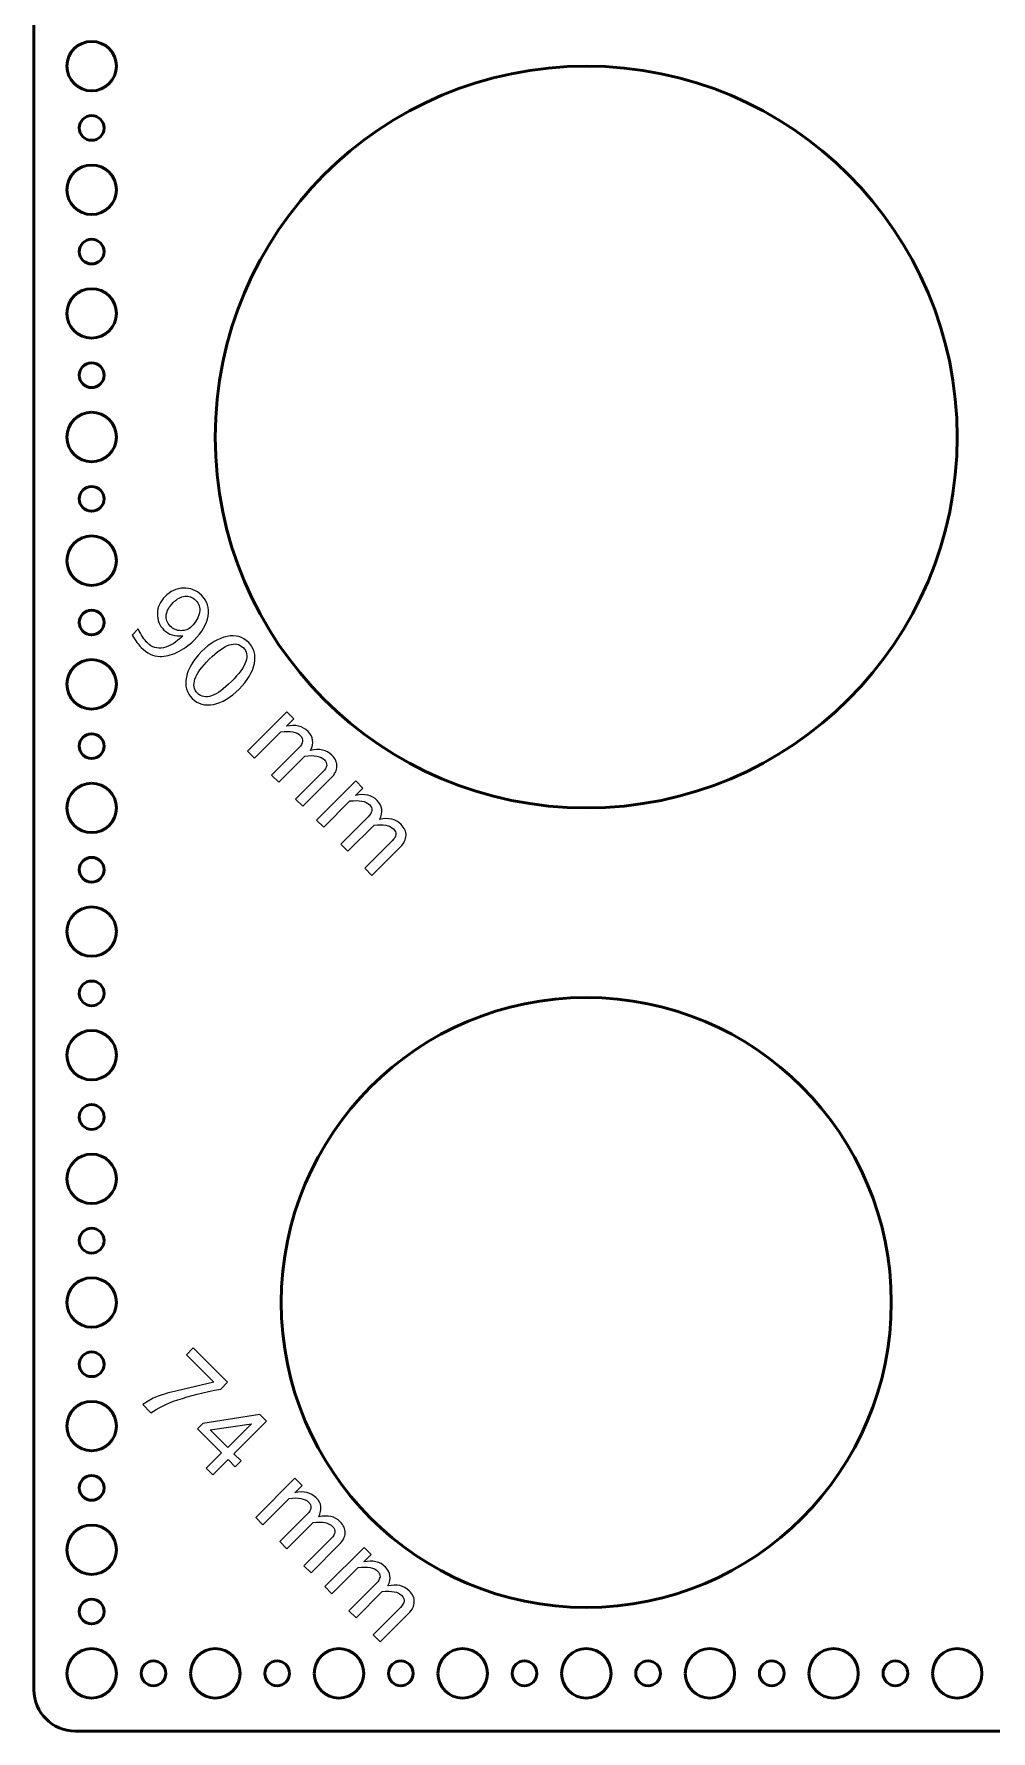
# Model space of a CAD drawing. Header units: centimetres. Extents: x -17.2 to 17.2, y -17.9 to 17.9.
# Drawn here: x -17.2 to -5.59, y -17.95 to 2.64 of the extents above; entities that cross this region are included whole.
import ezdxf

# ---------------------------------------------------------------- set-up
doc = ezdxf.new("R2010")
doc.units = ezdxf.units.CM
doc.header["$MEASUREMENT"] = 0
doc.layers.add('Layer 1', color=7, linetype='Continuous')

msp = doc.modelspace()

# ---------------------------------------------------------------- linework, layer by layer
at = {"layer": 'Layer 1', "lineweight": 53}
for centre, major_axis in [((-16.49999, 2.24999), (0, 0.30001)), ((-10.5, -2.25), (0, 4.5)), ((-16.5, 1.5), (0, 0.15)), ((-16.49999, 0.74999), (0, 0.30001)), ((-16.5, 0), (0, 0.15)), ((-16.49999, -0.75001), (0, 0.30001)), ((-16.5, -1.5), (0, 0.15)), ((-16.49999, -2.25001), (0, 0.30001)), ((-16.5, -3), (0, 0.15)), ((-16.49999, -3.75001), (0, 0.30001)), ((-16.5, -4.5), (0, 0.15)), ((-16.49999, -5.25001), (0, 0.30001)), ((-16.5, -6), (0, 0.15)), ((-16.49999, -6.75001), (0, 0.30001)), ((-16.5, -7.5), (0, 0.15)), ((-16.49999, -8.25001), (0, 0.30001)), ((-16.5, -9), (0, 0.15)), ((-10.5, -12.75), (0, 3.7)), ((-16.49999, -9.75001), (0, 0.30001)), ((-16.5, -10.5), (0, 0.15)), ((-16.49999, -11.25001), (0, 0.30001)), ((-16.5, -12), (0, 0.15)), ((-16.49999, -12.75001), (0, 0.30001)), ((-16.5, -13.5), (0, 0.15)), ((-16.49999, -14.25001), (0, 0.30001)), ((-16.5, -15), (0, 0.15)), ((-16.49999, -15.75001), (0, 0.30001)), ((-16.5, -16.5), (0, 0.15)), ((-16.49999, -17.25001), (0, 0.30001))]:
    msp.add_ellipse(centre, major_axis=major_axis, ratio=1, dxfattribs=at)
for points, knots in [([(-17.2, -17.45), (-17.2, -17.45), (-17.2, 17.45), (-17.2, 17.45), (-17.2, 17.45), (-17.2, 17.72614), (-16.97614, 17.95), (-16.7, 17.95), (-16.7, 17.95), (-16.7, 17.95), (16.7, 17.95), (16.7, 17.95), (16.7, 17.95), (16.97614, 17.95), (17.2, 17.72614), (17.2, 17.45), (17.2, 17.45), (17.2, 17.45), (17.2, -17.45), (17.2, -17.45), (17.2, -17.45), (17.2, -17.72614), (16.97614, -17.95), (16.7, -17.95), (16.7, -17.95), (16.7, -17.95), (-16.7, -17.95), (-16.7, -17.95), (-16.7, -17.95), (-16.97614, -17.95), (-17.2, -17.72614), (-17.2, -17.45)], [0, 0, 0, 0, 0.11111111, 0.11111111, 0.11111111, 0.11111111, 0.22222222, 0.22222222, 0.22222222, 0.22222222, 0.33333333, 0.33333333, 0.33333333, 0.33333333, 0.44444444, 0.44444444, 0.44444444, 0.44444444, 0.55555556, 0.55555556, 0.55555556, 0.55555556, 0.66666667, 0.66666667, 0.66666667, 0.66666667, 0.77777778, 0.77777778, 0.77777778, 0.77777778, 1, 1, 1, 1]), ([(-15.3, -17.25), (-15.3, -17.08431), (-15.16569, -16.95), (-15, -16.95), (-15, -16.95), (-14.83431, -16.95), (-14.7, -17.08431), (-14.7, -17.25), (-14.7, -17.25), (-14.7, -17.41569), (-14.83431, -17.55), (-15, -17.55), (-15, -17.55), (-15.16569, -17.55), (-15.3, -17.41569), (-15.3, -17.25)], [0, 0, 0, 0, 0.2, 0.2, 0.2, 0.2, 0.4, 0.4, 0.4, 0.4, 0.6, 0.6, 0.6, 0.6, 1, 1, 1, 1]), ([(-13.8, -17.25), (-13.8, -17.08431), (-13.66569, -16.95), (-13.5, -16.95), (-13.5, -16.95), (-13.33431, -16.95), (-13.2, -17.08431), (-13.2, -17.25), (-13.2, -17.25), (-13.2, -17.41569), (-13.33431, -17.55), (-13.5, -17.55), (-13.5, -17.55), (-13.66569, -17.55), (-13.8, -17.41569), (-13.8, -17.25)], [0, 0, 0, 0, 0.2, 0.2, 0.2, 0.2, 0.4, 0.4, 0.4, 0.4, 0.6, 0.6, 0.6, 0.6, 1, 1, 1, 1]), ([(-12.3, -17.25), (-12.3, -17.08431), (-12.16569, -16.95), (-12, -16.95), (-12, -16.95), (-11.83431, -16.95), (-11.7, -17.08431), (-11.7, -17.25), (-11.7, -17.25), (-11.7, -17.41569), (-11.83431, -17.55), (-12, -17.55), (-12, -17.55), (-12.16569, -17.55), (-12.3, -17.41569), (-12.3, -17.25)], [0, 0, 0, 0, 0.2, 0.2, 0.2, 0.2, 0.4, 0.4, 0.4, 0.4, 0.6, 0.6, 0.6, 0.6, 1, 1, 1, 1]), ([(-10.8, -17.25), (-10.8, -17.08431), (-10.66569, -16.95), (-10.5, -16.95), (-10.5, -16.95), (-10.33431, -16.95), (-10.2, -17.08431), (-10.2, -17.25), (-10.2, -17.25), (-10.2, -17.41569), (-10.33431, -17.55), (-10.5, -17.55), (-10.5, -17.55), (-10.66569, -17.55), (-10.8, -17.41569), (-10.8, -17.25)], [0, 0, 0, 0, 0.2, 0.2, 0.2, 0.2, 0.4, 0.4, 0.4, 0.4, 0.6, 0.6, 0.6, 0.6, 1, 1, 1, 1]), ([(-9.3, -17.25), (-9.3, -17.08431), (-9.16569, -16.95), (-9, -16.95), (-9, -16.95), (-8.83431, -16.95), (-8.7, -17.08431), (-8.7, -17.25), (-8.7, -17.25), (-8.7, -17.41569), (-8.83431, -17.55), (-9, -17.55), (-9, -17.55), (-9.16569, -17.55), (-9.3, -17.41569), (-9.3, -17.25)], [0, 0, 0, 0, 0.2, 0.2, 0.2, 0.2, 0.4, 0.4, 0.4, 0.4, 0.6, 0.6, 0.6, 0.6, 1, 1, 1, 1]), ([(-7.8, -17.25), (-7.8, -17.08431), (-7.66569, -16.95), (-7.5, -16.95), (-7.5, -16.95), (-7.33431, -16.95), (-7.2, -17.08431), (-7.2, -17.25), (-7.2, -17.25), (-7.2, -17.41569), (-7.33431, -17.55), (-7.5, -17.55), (-7.5, -17.55), (-7.66569, -17.55), (-7.8, -17.41569), (-7.8, -17.25)], [0, 0, 0, 0, 0.2, 0.2, 0.2, 0.2, 0.4, 0.4, 0.4, 0.4, 0.6, 0.6, 0.6, 0.6, 1, 1, 1, 1]), ([(-6.3, -17.25), (-6.3, -17.08431), (-6.16569, -16.95), (-6, -16.95), (-6, -16.95), (-5.83431, -16.95), (-5.7, -17.08431), (-5.7, -17.25), (-5.7, -17.25), (-5.7, -17.41569), (-5.83431, -17.55), (-6, -17.55), (-6, -17.55), (-6.16569, -17.55), (-6.3, -17.41569), (-6.3, -17.25)], [0, 0, 0, 0, 0.2, 0.2, 0.2, 0.2, 0.4, 0.4, 0.4, 0.4, 0.6, 0.6, 0.6, 0.6, 1, 1, 1, 1]), ([(-15.9, -17.25), (-15.9, -17.16716), (-15.83284, -17.1), (-15.75, -17.1), (-15.75, -17.1), (-15.66716, -17.1), (-15.6, -17.16716), (-15.6, -17.25), (-15.6, -17.25), (-15.6, -17.33284), (-15.66716, -17.4), (-15.75, -17.4), (-15.75, -17.4), (-15.83284, -17.4), (-15.9, -17.33284), (-15.9, -17.25)], [0, 0, 0, 0, 0.2, 0.2, 0.2, 0.2, 0.4, 0.4, 0.4, 0.4, 0.6, 0.6, 0.6, 0.6, 1, 1, 1, 1]), ([(-14.4, -17.25), (-14.4, -17.16716), (-14.33284, -17.1), (-14.25, -17.1), (-14.25, -17.1), (-14.16716, -17.1), (-14.1, -17.16716), (-14.1, -17.25), (-14.1, -17.25), (-14.1, -17.33284), (-14.16716, -17.4), (-14.25, -17.4), (-14.25, -17.4), (-14.33284, -17.4), (-14.4, -17.33284), (-14.4, -17.25)], [0, 0, 0, 0, 0.2, 0.2, 0.2, 0.2, 0.4, 0.4, 0.4, 0.4, 0.6, 0.6, 0.6, 0.6, 1, 1, 1, 1]), ([(-12.9, -17.25), (-12.9, -17.16716), (-12.83284, -17.1), (-12.75, -17.1), (-12.75, -17.1), (-12.66716, -17.1), (-12.6, -17.16716), (-12.6, -17.25), (-12.6, -17.25), (-12.6, -17.33284), (-12.66716, -17.4), (-12.75, -17.4), (-12.75, -17.4), (-12.83284, -17.4), (-12.9, -17.33284), (-12.9, -17.25)], [0, 0, 0, 0, 0.2, 0.2, 0.2, 0.2, 0.4, 0.4, 0.4, 0.4, 0.6, 0.6, 0.6, 0.6, 1, 1, 1, 1]), ([(-11.4, -17.25), (-11.4, -17.16716), (-11.33284, -17.1), (-11.25, -17.1), (-11.25, -17.1), (-11.16716, -17.1), (-11.1, -17.16716), (-11.1, -17.25), (-11.1, -17.25), (-11.1, -17.33284), (-11.16716, -17.4), (-11.25, -17.4), (-11.25, -17.4), (-11.33284, -17.4), (-11.4, -17.33284), (-11.4, -17.25)], [0, 0, 0, 0, 0.2, 0.2, 0.2, 0.2, 0.4, 0.4, 0.4, 0.4, 0.6, 0.6, 0.6, 0.6, 1, 1, 1, 1]), ([(-9.9, -17.25), (-9.9, -17.16716), (-9.83284, -17.1), (-9.75, -17.1), (-9.75, -17.1), (-9.66716, -17.1), (-9.6, -17.16716), (-9.6, -17.25), (-9.6, -17.25), (-9.6, -17.33284), (-9.66716, -17.4), (-9.75, -17.4), (-9.75, -17.4), (-9.83284, -17.4), (-9.9, -17.33284), (-9.9, -17.25)], [0, 0, 0, 0, 0.2, 0.2, 0.2, 0.2, 0.4, 0.4, 0.4, 0.4, 0.6, 0.6, 0.6, 0.6, 1, 1, 1, 1]), ([(-8.4, -17.25), (-8.4, -17.16716), (-8.33284, -17.1), (-8.25, -17.1), (-8.25, -17.1), (-8.16716, -17.1), (-8.1, -17.16716), (-8.1, -17.25), (-8.1, -17.25), (-8.1, -17.33284), (-8.16716, -17.4), (-8.25, -17.4), (-8.25, -17.4), (-8.33284, -17.4), (-8.4, -17.33284), (-8.4, -17.25)], [0, 0, 0, 0, 0.2, 0.2, 0.2, 0.2, 0.4, 0.4, 0.4, 0.4, 0.6, 0.6, 0.6, 0.6, 1, 1, 1, 1]), ([(-6.9, -17.25), (-6.9, -17.16716), (-6.83284, -17.1), (-6.75, -17.1), (-6.75, -17.1), (-6.66716, -17.1), (-6.6, -17.16716), (-6.6, -17.25), (-6.6, -17.25), (-6.6, -17.33284), (-6.66716, -17.4), (-6.75, -17.4), (-6.75, -17.4), (-6.83284, -17.4), (-6.9, -17.33284), (-6.9, -17.25)], [0, 0, 0, 0, 0.2, 0.2, 0.2, 0.2, 0.4, 0.4, 0.4, 0.4, 0.6, 0.6, 0.6, 0.6, 1, 1, 1, 1])]:
    msp.add_open_spline(points, degree=3, knots=knots, dxfattribs=at)
at = {"layer": 'Layer 1', "color": 5, "lineweight": 9}
for points, knots in [([(-16.00909, -4.65248), (-16.00909, -4.65248), (-15.93543, -4.57882), (-15.93543, -4.57882), (-15.93543, -4.57882), (-15.89987, -4.65333), (-15.86262, -4.71005), (-15.8241, -4.74857), (-15.8241, -4.74857), (-15.77012, -4.80256), (-15.70514, -4.82181), (-15.62894, -4.80615), (-15.62894, -4.80615), (-15.55274, -4.7907), (-15.47378, -4.74201), (-15.39209, -4.66031), (-15.39209, -4.66031), (-15.49008, -4.67026), (-15.56714, -4.6474), (-15.62322, -4.59131), (-15.62322, -4.59131), (-15.67805, -4.53649), (-15.70451, -4.46981), (-15.70239, -4.39149), (-15.70239, -4.39149), (-15.70027, -4.31318), (-15.67021, -4.24502), (-15.61243, -4.18724), (-15.61243, -4.18724), (-15.54597, -4.12078), (-15.47083, -4.08606), (-15.38658, -4.08268), (-15.38658, -4.08268), (-15.30255, -4.0795), (-15.22974, -4.10849), (-15.16836, -4.16988), (-15.16836, -4.16988), (-15.09808, -4.24015), (-15.07078, -4.32397), (-15.08686, -4.42134), (-15.08686, -4.42134), (-15.10295, -4.5185), (-15.1601, -4.61629), (-15.25831, -4.7145), (-15.25831, -4.7145), (-15.32096, -4.77716), (-15.38954, -4.82626), (-15.46426, -4.86182), (-15.46426, -4.86182), (-15.53898, -4.89738), (-15.6082, -4.9141), (-15.67191, -4.91198), (-15.67191, -4.91198), (-15.75362, -4.90902), (-15.82896, -4.87325), (-15.89776, -4.80446), (-15.89776, -4.80446), (-15.93162, -4.77059), (-15.96867, -4.72), (-16.00909, -4.65248)], [0, 0, 0, 0, 0.0625, 0.0625, 0.0625, 0.0625, 0.125, 0.125, 0.125, 0.125, 0.1875, 0.1875, 0.1875, 0.1875, 0.25, 0.25, 0.25, 0.25, 0.3125, 0.3125, 0.3125, 0.3125, 0.375, 0.375, 0.375, 0.375, 0.4375, 0.4375, 0.4375, 0.4375, 0.5, 0.5, 0.5, 0.5, 0.5625, 0.5625, 0.5625, 0.5625, 0.625, 0.625, 0.625, 0.625, 0.6875, 0.6875, 0.6875, 0.6875, 0.75, 0.75, 0.75, 0.75, 0.8125, 0.8125, 0.8125, 0.8125, 0.875, 0.875, 0.875, 0.875, 1, 1, 1, 1]), ([(-15.51125, -4.25878), (-15.56078, -4.30831), (-15.58851, -4.35847), (-15.59465, -4.40948), (-15.59465, -4.40948), (-15.601, -4.46049), (-15.58513, -4.50495), (-15.54703, -4.54305), (-15.54703, -4.54305), (-15.51019, -4.57988), (-15.46659, -4.59851), (-15.41601, -4.59957), (-15.41601, -4.59957), (-15.36563, -4.60041), (-15.32266, -4.58327), (-15.28774, -4.54834), (-15.28774, -4.54834), (-15.23249, -4.4931), (-15.20032, -4.43616), (-15.19142, -4.37753), (-15.19142, -4.37753), (-15.18254, -4.31889), (-15.19841, -4.26937), (-15.23884, -4.22894), (-15.23884, -4.22894), (-15.27673, -4.19105), (-15.3197, -4.17496), (-15.36816, -4.18025), (-15.36816, -4.18025), (-15.41664, -4.18555), (-15.46426, -4.21179), (-15.51125, -4.25878)], [0, 0, 0, 0, 0.11111111, 0.11111111, 0.11111111, 0.11111111, 0.22222222, 0.22222222, 0.22222222, 0.22222222, 0.33333333, 0.33333333, 0.33333333, 0.33333333, 0.44444444, 0.44444444, 0.44444444, 0.44444444, 0.55555556, 0.55555556, 0.55555556, 0.55555556, 0.66666667, 0.66666667, 0.66666667, 0.66666667, 0.77777778, 0.77777778, 0.77777778, 0.77777778, 1, 1, 1, 1]), ([(-15.27996, -5.42225), (-15.34812, -5.3541), (-15.37183, -5.26795), (-15.35108, -5.16381), (-15.35108, -5.16381), (-15.33034, -5.05966), (-15.26875, -4.95637), (-15.1663, -4.85392), (-15.1663, -4.85392), (-15.06386, -4.75148), (-14.96055, -4.68988), (-14.85642, -4.66914), (-14.85642, -4.66914), (-14.75228, -4.6484), (-14.66613, -4.67211), (-14.59797, -4.74026), (-14.59797, -4.74026), (-14.52961, -4.80863), (-14.50569, -4.89477), (-14.52643, -4.9987), (-14.52643, -4.9987), (-14.54717, -5.10263), (-14.60898, -5.20593), (-14.71164, -5.30859), (-14.71164, -5.30859), (-14.81408, -5.41103), (-14.91717, -5.47262), (-15.02131, -5.49358), (-15.02131, -5.49358), (-15.12524, -5.51454), (-15.2116, -5.49062), (-15.27996, -5.42225)], [0, 0, 0, 0, 0.11111111, 0.11111111, 0.11111111, 0.11111111, 0.22222222, 0.22222222, 0.22222222, 0.22222222, 0.33333333, 0.33333333, 0.33333333, 0.33333333, 0.44444444, 0.44444444, 0.44444444, 0.44444444, 0.55555556, 0.55555556, 0.55555556, 0.55555556, 0.66666667, 0.66666667, 0.66666667, 0.66666667, 0.77777778, 0.77777778, 0.77777778, 0.77777778, 1, 1, 1, 1]), ([(-15.2154, -5.35727), (-15.12544, -5.44723), (-14.9885, -5.40003), (-14.80435, -5.21588), (-14.80435, -5.21588), (-14.6202, -5.03173), (-14.573, -4.89478), (-14.66295, -4.80482), (-14.66295, -4.80482), (-14.7525, -4.71528), (-14.88944, -4.76248), (-15.07359, -4.94663), (-15.07359, -4.94663), (-15.25774, -5.13078), (-15.30494, -5.26773), (-15.2154, -5.35727)], [0, 0, 0, 0, 0.2, 0.2, 0.2, 0.2, 0.4, 0.4, 0.4, 0.4, 0.6, 0.6, 0.6, 0.6, 1, 1, 1, 1]), ([(-14.60965, -6.05955), (-14.60965, -6.05955), (-14.13339, -5.5833), (-14.13339, -5.5833), (-14.13339, -5.5833), (-14.13339, -5.5833), (-14.04704, -5.66966), (-14.04704, -5.66966), (-14.04704, -5.66966), (-14.04704, -5.66966), (-14.13678, -5.7594), (-14.13678, -5.7594), (-14.13678, -5.7594), (-14.0282, -5.73485), (-13.94078, -5.75559), (-13.87473, -5.82164), (-13.87473, -5.82164), (-13.81124, -5.88513), (-13.80108, -5.96176), (-13.84468, -6.0515), (-13.84468, -6.0515), (-13.73715, -6.0259), (-13.65058, -6.04579), (-13.58517, -6.1112), (-13.58517, -6.1112), (-13.54326, -6.15311), (-13.52315, -6.19798), (-13.52464, -6.24582), (-13.52464, -6.24582), (-13.52591, -6.29365), (-13.54877, -6.3398), (-13.59322, -6.38425), (-13.59322, -6.38425), (-13.59322, -6.38425), (-13.93908, -6.73011), (-13.93908, -6.73011), (-13.93908, -6.73011), (-13.93908, -6.73011), (-14.02544, -6.64375), (-14.02544, -6.64375), (-14.02544, -6.64375), (-14.02544, -6.64375), (-13.69397, -6.31228), (-13.69397, -6.31228), (-13.69397, -6.31228), (-13.63978, -6.2581), (-13.63428, -6.20941), (-13.67725, -6.16644), (-13.67725, -6.16644), (-13.72212, -6.12157), (-13.80086, -6.10611), (-13.91327, -6.12008), (-13.91327, -6.12008), (-13.91327, -6.12008), (-14.23119, -6.43801), (-14.23119, -6.43801), (-14.23119, -6.43801), (-14.23119, -6.43801), (-14.31755, -6.35165), (-14.31755, -6.35165), (-14.31755, -6.35165), (-14.31755, -6.35165), (-13.98544, -6.01954), (-13.98544, -6.01954), (-13.98544, -6.01954), (-13.93083, -5.96493), (-13.92554, -5.91562), (-13.96935, -5.87181), (-13.96935, -5.87181), (-14.01296, -5.8282), (-14.09127, -5.81338), (-14.20473, -5.82735), (-14.20473, -5.82735), (-14.20473, -5.82735), (-14.52329, -6.14591), (-14.52329, -6.14591), (-14.52329, -6.14591), (-14.52329, -6.14591), (-14.60965, -6.05955), (-14.60965, -6.05955)], [0, 0, 0, 0, 0.04761905, 0.04761905, 0.04761905, 0.04761905, 0.0952381, 0.0952381, 0.0952381, 0.0952381, 0.14285714, 0.14285714, 0.14285714, 0.14285714, 0.19047619, 0.19047619, 0.19047619, 0.19047619, 0.23809524, 0.23809524, 0.23809524, 0.23809524, 0.28571429, 0.28571429, 0.28571429, 0.28571429, 0.33333333, 0.33333333, 0.33333333, 0.33333333, 0.38095238, 0.38095238, 0.38095238, 0.38095238, 0.42857143, 0.42857143, 0.42857143, 0.42857143, 0.47619048, 0.47619048, 0.47619048, 0.47619048, 0.52380952, 0.52380952, 0.52380952, 0.52380952, 0.57142857, 0.57142857, 0.57142857, 0.57142857, 0.61904762, 0.61904762, 0.61904762, 0.61904762, 0.66666667, 0.66666667, 0.66666667, 0.66666667, 0.71428571, 0.71428571, 0.71428571, 0.71428571, 0.76190476, 0.76190476, 0.76190476, 0.76190476, 0.80952381, 0.80952381, 0.80952381, 0.80952381, 0.85714286, 0.85714286, 0.85714286, 0.85714286, 0.9047619, 0.9047619, 0.9047619, 0.9047619, 1, 1, 1, 1]), ([(-13.77119, -6.89801), (-13.77119, -6.89801), (-13.29493, -6.42176), (-13.29493, -6.42176), (-13.29493, -6.42176), (-13.29493, -6.42176), (-13.20858, -6.50812), (-13.20858, -6.50812), (-13.20858, -6.50812), (-13.20858, -6.50812), (-13.29832, -6.59786), (-13.29832, -6.59786), (-13.29832, -6.59786), (-13.18974, -6.57331), (-13.10232, -6.59405), (-13.03627, -6.6601), (-13.03627, -6.6601), (-12.97278, -6.72359), (-12.96262, -6.80022), (-13.00622, -6.88996), (-13.00622, -6.88996), (-12.89869, -6.86436), (-12.81212, -6.88425), (-12.74671, -6.94966), (-12.74671, -6.94966), (-12.7048, -6.99157), (-12.68469, -7.03644), (-12.68618, -7.08428), (-12.68618, -7.08428), (-12.68745, -7.13211), (-12.71031, -7.17826), (-12.75476, -7.22271), (-12.75476, -7.22271), (-12.75476, -7.22271), (-13.10062, -7.56857), (-13.10062, -7.56857), (-13.10062, -7.56857), (-13.10062, -7.56857), (-13.18698, -7.48221), (-13.18698, -7.48221), (-13.18698, -7.48221), (-13.18698, -7.48221), (-12.85551, -7.15074), (-12.85551, -7.15074), (-12.85551, -7.15074), (-12.80132, -7.09656), (-12.79582, -7.04787), (-12.83879, -7.0049), (-12.83879, -7.0049), (-12.88366, -6.96003), (-12.9624, -6.94457), (-13.07481, -6.95854), (-13.07481, -6.95854), (-13.07481, -6.95854), (-13.39273, -7.27647), (-13.39273, -7.27647), (-13.39273, -7.27647), (-13.39273, -7.27647), (-13.47909, -7.19011), (-13.47909, -7.19011), (-13.47909, -7.19011), (-13.47909, -7.19011), (-13.14698, -6.858), (-13.14698, -6.858), (-13.14698, -6.858), (-13.09237, -6.80339), (-13.08708, -6.75408), (-13.13089, -6.71027), (-13.13089, -6.71027), (-13.1745, -6.66666), (-13.25281, -6.65184), (-13.36627, -6.66581), (-13.36627, -6.66581), (-13.36627, -6.66581), (-13.68483, -6.98437), (-13.68483, -6.98437), (-13.68483, -6.98437), (-13.68483, -6.98437), (-13.77119, -6.89801), (-13.77119, -6.89801)], [0, 0, 0, 0, 0.04761905, 0.04761905, 0.04761905, 0.04761905, 0.0952381, 0.0952381, 0.0952381, 0.0952381, 0.14285714, 0.14285714, 0.14285714, 0.14285714, 0.19047619, 0.19047619, 0.19047619, 0.19047619, 0.23809524, 0.23809524, 0.23809524, 0.23809524, 0.28571429, 0.28571429, 0.28571429, 0.28571429, 0.33333333, 0.33333333, 0.33333333, 0.33333333, 0.38095238, 0.38095238, 0.38095238, 0.38095238, 0.42857143, 0.42857143, 0.42857143, 0.42857143, 0.47619048, 0.47619048, 0.47619048, 0.47619048, 0.52380952, 0.52380952, 0.52380952, 0.52380952, 0.57142857, 0.57142857, 0.57142857, 0.57142857, 0.61904762, 0.61904762, 0.61904762, 0.61904762, 0.66666667, 0.66666667, 0.66666667, 0.66666667, 0.71428571, 0.71428571, 0.71428571, 0.71428571, 0.76190476, 0.76190476, 0.76190476, 0.76190476, 0.80952381, 0.80952381, 0.80952381, 0.80952381, 0.85714286, 0.85714286, 0.85714286, 0.85714286, 0.9047619, 0.9047619, 0.9047619, 0.9047619, 1, 1, 1, 1]), ([(-15.87988, -13.98931), (-15.82083, -13.94719), (-15.76516, -13.91543), (-15.71288, -13.89428), (-15.71288, -13.89428), (-15.66038, -13.87289), (-15.58249, -13.84982), (-15.47856, -13.82506), (-15.47856, -13.82506), (-15.47856, -13.82506), (-15.01756, -13.71626), (-15.01756, -13.71626), (-15.01756, -13.71626), (-15.01756, -13.71626), (-15.35029, -13.38353), (-15.35029, -13.38353), (-15.35029, -13.38353), (-15.35029, -13.38353), (-15.26901, -13.30224), (-15.26901, -13.30224), (-15.26901, -13.30224), (-15.26901, -13.30224), (-14.85246, -13.7188), (-14.85246, -13.7188), (-14.85246, -13.7188), (-14.85246, -13.7188), (-14.93374, -13.80008), (-14.93374, -13.80008), (-14.93374, -13.80008), (-15.34521, -13.87882), (-15.62757, -13.97492), (-15.78082, -14.08837), (-15.78082, -14.08837), (-15.78082, -14.08837), (-15.87988, -13.98931), (-15.87988, -13.98931)], [0, 0, 0, 0, 0.1, 0.1, 0.1, 0.1, 0.2, 0.2, 0.2, 0.2, 0.3, 0.3, 0.3, 0.3, 0.4, 0.4, 0.4, 0.4, 0.5, 0.5, 0.5, 0.5, 0.6, 0.6, 0.6, 0.6, 0.7, 0.7, 0.7, 0.7, 0.8, 0.8, 0.8, 0.8, 1, 1, 1, 1]), ([(-15.11011, -14.75908), (-15.11011, -14.75908), (-14.92596, -14.57493), (-14.92596, -14.57493), (-14.92596, -14.57493), (-14.92596, -14.57493), (-15.21806, -14.28283), (-15.21806, -14.28283), (-15.21806, -14.28283), (-15.21806, -14.28283), (-15.15202, -14.21679), (-15.15202, -14.21679), (-15.15202, -14.21679), (-15.15202, -14.21679), (-14.46115, -14.11011), (-14.46115, -14.11011), (-14.46115, -14.11011), (-14.46115, -14.11011), (-14.37986, -14.19139), (-14.37986, -14.19139), (-14.37986, -14.19139), (-14.37986, -14.19139), (-14.77356, -14.58509), (-14.77356, -14.58509), (-14.77356, -14.58509), (-14.77356, -14.58509), (-14.6872, -14.67145), (-14.6872, -14.67145), (-14.6872, -14.67145), (-14.6872, -14.67145), (-14.75832, -14.74257), (-14.75832, -14.74257), (-14.75832, -14.74257), (-14.75832, -14.74257), (-14.84468, -14.65621), (-14.84468, -14.65621), (-14.84468, -14.65621), (-14.84468, -14.65621), (-15.02883, -14.84036), (-15.02883, -14.84036), (-15.02883, -14.84036), (-15.02883, -14.84036), (-15.11011, -14.75908), (-15.11011, -14.75908)], [0, 0, 0, 0, 0.08333333, 0.08333333, 0.08333333, 0.08333333, 0.16666667, 0.16666667, 0.16666667, 0.16666667, 0.25, 0.25, 0.25, 0.25, 0.33333333, 0.33333333, 0.33333333, 0.33333333, 0.41666667, 0.41666667, 0.41666667, 0.41666667, 0.5, 0.5, 0.5, 0.5, 0.58333333, 0.58333333, 0.58333333, 0.58333333, 0.66666667, 0.66666667, 0.66666667, 0.66666667, 0.75, 0.75, 0.75, 0.75, 0.83333333, 0.83333333, 0.83333333, 0.83333333, 1, 1, 1, 1]), ([(-15.06291, -14.29574), (-15.06291, -14.29574), (-14.84849, -14.51016), (-14.84849, -14.51016), (-14.84849, -14.51016), (-14.84849, -14.51016), (-14.55999, -14.22166), (-14.55999, -14.22166), (-14.55999, -14.22166), (-14.55999, -14.22166), (-15.06291, -14.29574), (-15.06291, -14.29574)], [0, 0, 0, 0, 0.25, 0.25, 0.25, 0.25, 0.5, 0.5, 0.5, 0.5, 1, 1, 1, 1]), ([(-14.50965, -15.35955), (-14.50965, -15.35955), (-14.03339, -14.8833), (-14.03339, -14.8833), (-14.03339, -14.8833), (-14.03339, -14.8833), (-13.94704, -14.96966), (-13.94704, -14.96966), (-13.94704, -14.96966), (-13.94704, -14.96966), (-14.03678, -15.0594), (-14.03678, -15.0594), (-14.03678, -15.0594), (-13.9282, -15.03485), (-13.84078, -15.05559), (-13.77473, -15.12164), (-13.77473, -15.12164), (-13.71124, -15.18513), (-13.70108, -15.26176), (-13.74468, -15.3515), (-13.74468, -15.3515), (-13.63715, -15.3259), (-13.55058, -15.34579), (-13.48517, -15.4112), (-13.48517, -15.4112), (-13.44326, -15.45311), (-13.42315, -15.49798), (-13.42464, -15.54582), (-13.42464, -15.54582), (-13.42591, -15.59365), (-13.44877, -15.6398), (-13.49322, -15.68425), (-13.49322, -15.68425), (-13.49322, -15.68425), (-13.83908, -16.03011), (-13.83908, -16.03011), (-13.83908, -16.03011), (-13.83908, -16.03011), (-13.92544, -15.94375), (-13.92544, -15.94375), (-13.92544, -15.94375), (-13.92544, -15.94375), (-13.59397, -15.61228), (-13.59397, -15.61228), (-13.59397, -15.61228), (-13.53978, -15.5581), (-13.53428, -15.50941), (-13.57725, -15.46644), (-13.57725, -15.46644), (-13.62212, -15.42157), (-13.70086, -15.40611), (-13.81327, -15.42008), (-13.81327, -15.42008), (-13.81327, -15.42008), (-14.13119, -15.73801), (-14.13119, -15.73801), (-14.13119, -15.73801), (-14.13119, -15.73801), (-14.21755, -15.65165), (-14.21755, -15.65165), (-14.21755, -15.65165), (-14.21755, -15.65165), (-13.88544, -15.31954), (-13.88544, -15.31954), (-13.88544, -15.31954), (-13.83083, -15.26493), (-13.82554, -15.21562), (-13.86935, -15.17181), (-13.86935, -15.17181), (-13.91296, -15.1282), (-13.99127, -15.11338), (-14.10473, -15.12735), (-14.10473, -15.12735), (-14.10473, -15.12735), (-14.42329, -15.44591), (-14.42329, -15.44591), (-14.42329, -15.44591), (-14.42329, -15.44591), (-14.50965, -15.35955), (-14.50965, -15.35955)], [0, 0, 0, 0, 0.04761905, 0.04761905, 0.04761905, 0.04761905, 0.0952381, 0.0952381, 0.0952381, 0.0952381, 0.14285714, 0.14285714, 0.14285714, 0.14285714, 0.19047619, 0.19047619, 0.19047619, 0.19047619, 0.23809524, 0.23809524, 0.23809524, 0.23809524, 0.28571429, 0.28571429, 0.28571429, 0.28571429, 0.33333333, 0.33333333, 0.33333333, 0.33333333, 0.38095238, 0.38095238, 0.38095238, 0.38095238, 0.42857143, 0.42857143, 0.42857143, 0.42857143, 0.47619048, 0.47619048, 0.47619048, 0.47619048, 0.52380952, 0.52380952, 0.52380952, 0.52380952, 0.57142857, 0.57142857, 0.57142857, 0.57142857, 0.61904762, 0.61904762, 0.61904762, 0.61904762, 0.66666667, 0.66666667, 0.66666667, 0.66666667, 0.71428571, 0.71428571, 0.71428571, 0.71428571, 0.76190476, 0.76190476, 0.76190476, 0.76190476, 0.80952381, 0.80952381, 0.80952381, 0.80952381, 0.85714286, 0.85714286, 0.85714286, 0.85714286, 0.9047619, 0.9047619, 0.9047619, 0.9047619, 1, 1, 1, 1]), ([(-13.67119, -16.19801), (-13.67119, -16.19801), (-13.19493, -15.72176), (-13.19493, -15.72176), (-13.19493, -15.72176), (-13.19493, -15.72176), (-13.10858, -15.80812), (-13.10858, -15.80812), (-13.10858, -15.80812), (-13.10858, -15.80812), (-13.19832, -15.89786), (-13.19832, -15.89786), (-13.19832, -15.89786), (-13.08974, -15.87331), (-13.00232, -15.89405), (-12.93627, -15.9601), (-12.93627, -15.9601), (-12.87278, -16.02359), (-12.86262, -16.10022), (-12.90622, -16.18996), (-12.90622, -16.18996), (-12.79869, -16.16436), (-12.71212, -16.18425), (-12.64671, -16.24966), (-12.64671, -16.24966), (-12.6048, -16.29157), (-12.58469, -16.33644), (-12.58618, -16.38428), (-12.58618, -16.38428), (-12.58745, -16.43211), (-12.61031, -16.47826), (-12.65476, -16.52271), (-12.65476, -16.52271), (-12.65476, -16.52271), (-13.00062, -16.86857), (-13.00062, -16.86857), (-13.00062, -16.86857), (-13.00062, -16.86857), (-13.08698, -16.78221), (-13.08698, -16.78221), (-13.08698, -16.78221), (-13.08698, -16.78221), (-12.75551, -16.45074), (-12.75551, -16.45074), (-12.75551, -16.45074), (-12.70132, -16.39656), (-12.69582, -16.34787), (-12.73879, -16.3049), (-12.73879, -16.3049), (-12.78366, -16.26003), (-12.8624, -16.24457), (-12.97481, -16.25854), (-12.97481, -16.25854), (-12.97481, -16.25854), (-13.29273, -16.57647), (-13.29273, -16.57647), (-13.29273, -16.57647), (-13.29273, -16.57647), (-13.37909, -16.49011), (-13.37909, -16.49011), (-13.37909, -16.49011), (-13.37909, -16.49011), (-13.04698, -16.158), (-13.04698, -16.158), (-13.04698, -16.158), (-12.99237, -16.10339), (-12.98708, -16.05408), (-13.03089, -16.01027), (-13.03089, -16.01027), (-13.0745, -15.96666), (-13.15281, -15.95184), (-13.26627, -15.96581), (-13.26627, -15.96581), (-13.26627, -15.96581), (-13.58483, -16.28437), (-13.58483, -16.28437), (-13.58483, -16.28437), (-13.58483, -16.28437), (-13.67119, -16.19801), (-13.67119, -16.19801)], [0, 0, 0, 0, 0.04761905, 0.04761905, 0.04761905, 0.04761905, 0.0952381, 0.0952381, 0.0952381, 0.0952381, 0.14285714, 0.14285714, 0.14285714, 0.14285714, 0.19047619, 0.19047619, 0.19047619, 0.19047619, 0.23809524, 0.23809524, 0.23809524, 0.23809524, 0.28571429, 0.28571429, 0.28571429, 0.28571429, 0.33333333, 0.33333333, 0.33333333, 0.33333333, 0.38095238, 0.38095238, 0.38095238, 0.38095238, 0.42857143, 0.42857143, 0.42857143, 0.42857143, 0.47619048, 0.47619048, 0.47619048, 0.47619048, 0.52380952, 0.52380952, 0.52380952, 0.52380952, 0.57142857, 0.57142857, 0.57142857, 0.57142857, 0.61904762, 0.61904762, 0.61904762, 0.61904762, 0.66666667, 0.66666667, 0.66666667, 0.66666667, 0.71428571, 0.71428571, 0.71428571, 0.71428571, 0.76190476, 0.76190476, 0.76190476, 0.76190476, 0.80952381, 0.80952381, 0.80952381, 0.80952381, 0.85714286, 0.85714286, 0.85714286, 0.85714286, 0.9047619, 0.9047619, 0.9047619, 0.9047619, 1, 1, 1, 1])]:
    msp.add_open_spline(points, degree=3, knots=knots, dxfattribs=at)

doc.saveas('drawing.dxf')
